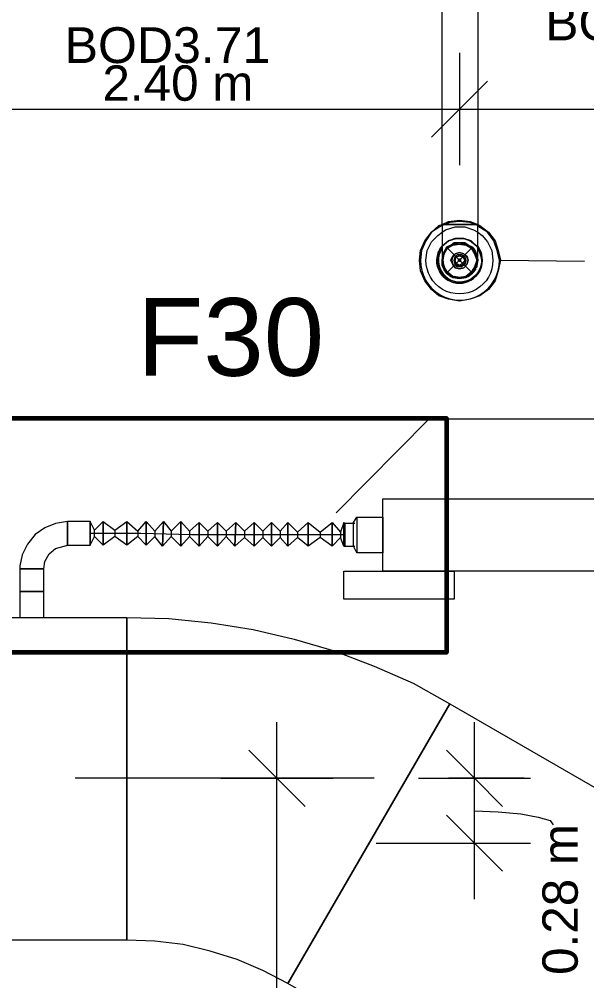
# Model space of a CAD drawing. Header units: metres. Extents: x -2 to 207, y -8 to 52.
# Drawn here: x 49.73 to 52.139, y 40.708 to 44.789 of the extents above; entities that cross this region are included whole.
import ezdxf

# ---------------------------------------------------------------- set-up
doc = ezdxf.new("R2010")
doc.units = ezdxf.units.M
doc.layers.add('HVAC - Ductos', color=5, linetype='Continuous', lineweight=0)
doc.layers.add('PDF_Text', color=7, linetype='Continuous', lineweight=0)
doc.layers.add('PDF_Geometry', color=7, linetype='Continuous', lineweight=0, true_color=0xaaaaaa)
doc.styles.add('PDF ArialUnicodeMS-Bold-Identity-H', font='arial.ttf')
doc.styles.add('PDF Helvetica', font='')
doc.styles.get('PDF Helvetica').set_extended_font_data('Helvetica')

msp = doc.modelspace()

# ---------------------------------------------------------------- linework, layer by layer
at = {"layer": 'HVAC - Ductos', "lineweight": 0}
for points in [[(51.6764, 44.9804), (51.6764, 43.9174), (51.6855, 43.9128), (51.7221, 43.8853), (51.7496, 43.8487), (51.7634, 43.8074), (51.7726, 43.7662), (51.7634, 43.7204), (51.7496, 43.6792), (51.7221, 43.6425), (51.6855, 43.615), (51.6443, 43.6013), (51.5984, 43.5921), (51.5526, 43.6013), (51.5114, 43.615), (51.4793, 43.6425), (51.4518, 43.6792), (51.4335, 43.7204), (51.4289, 43.7662), (51.4335, 43.8074), (51.4518, 43.8487), (51.4793, 43.8853), (51.5114, 43.9128), (51.5251, 43.9174), (51.5251, 44.9804)], [(51.5984, 44.6459), (51.5984, 44.4077), (51.5984, 44.1694)], [(51.7175, 44.5268), (51.5984, 44.4077), (51.4793, 44.2886)], [(7.582, 44.4077), (9.0436, 44.4077), (12.4157, 44.4077), (13.1718, 44.4077), (14.67, 44.4077), (18.0558, 44.4077), (21.6112, 44.4077), (22.3672, 44.4077), (24.0807, 44.4077), (25.9547, 44.4077), (28.3097, 44.4077), (31.2786, 44.4077), (32.8868, 44.4077), (36.7996, 44.4077), (40.607, 44.4077), (44.0845, 44.4077), (47.0625, 44.4077), (48.5791, 44.4077), (49.2022, 44.4077), (51.5984, 44.4077), (53.312, 44.4077), (55.6808, 44.4077), (58.6359, 44.4077)], [(51.5251, 43.9174), (51.5526, 43.9311), (51.5984, 43.9357), (51.6443, 43.9311), (51.6764, 43.9174)], [(51.6764, 43.9128), (51.6443, 43.9266), (51.5984, 43.9311), (51.5572, 43.9266), (51.5251, 43.9128)], [(51.6764, 43.7662), (51.6764, 43.7708), (51.6764, 43.7891), (51.6764, 43.8212), (51.6764, 43.8579), (51.6764, 43.8991), (51.6764, 43.9174), (51.6718, 43.9174), (51.6626, 43.9174), (51.6534, 43.9174), (51.6351, 43.9174), (51.6167, 43.9174), (51.5984, 43.9174), (51.5801, 43.9174), (51.5617, 43.9174), (51.5435, 43.9174), (51.5343, 43.9174), (51.5251, 43.9174), (51.5251, 43.8716), (51.5251, 43.8349), (51.5251, 43.8028), (51.5251, 43.78), (51.5251, 43.7662)], [(51.5251, 43.9174), (51.5343, 43.9174), (51.5435, 43.9174), (51.5617, 43.9174), (51.5801, 43.9174), (51.5984, 43.9174), (51.6167, 43.9174), (51.6351, 43.9174), (51.6534, 43.9174), (51.6626, 43.9174), (51.6718, 43.9174), (51.6764, 43.9174)], [(51.5251, 43.8853), (51.5389, 43.8945), (51.5801, 43.9082), (51.6213, 43.9082), (51.658, 43.8945), (51.6764, 43.8853)], [(51.5297, 43.7983), (51.5297, 43.7937), (51.5297, 43.7891), (51.5251, 43.7662), (51.5297, 43.7387), (51.5297, 43.7342), (51.5435, 43.7112), (51.5709, 43.6929), (51.5984, 43.6884), (51.6167, 43.6929), (51.6351, 43.6975), (51.6534, 43.7112), (51.6626, 43.725), (51.6718, 43.7433), (51.6764, 43.7662), (51.6672, 43.7937), (51.6764, 43.7662), (51.6764, 43.7708), (51.6718, 43.7846), (51.6718, 43.7662), (51.6718, 43.7479), (51.6626, 43.7296), (51.6488, 43.7112), (51.6351, 43.7021), (51.6167, 43.6929), (51.5984, 43.6929), (51.5801, 43.6929), (51.5617, 43.7021), (51.548, 43.7112), (51.5343, 43.7296), (51.5297, 43.7479), (51.5251, 43.7662), (51.5297, 43.7846), (51.5343, 43.8028), (51.548, 43.8166), (51.5617, 43.8304), (51.5801, 43.8349), (51.5984, 43.8395), (51.6167, 43.8349), (51.6351, 43.8304), (51.6167, 43.8395), (51.5984, 43.8395), (51.6259, 43.8349), (51.6534, 43.8166), (51.6672, 43.7937), (51.6534, 43.8212), (51.6672, 43.8028), (51.6718, 43.7846), (51.6626, 43.8028), (51.6488, 43.8166), (51.6351, 43.8304), (51.6534, 43.8212), (51.6259, 43.8349), (51.5984, 43.8395), (51.5709, 43.8349)], [(51.6305, 43.8349), (51.6259, 43.8349), (51.5984, 43.8395), (51.5801, 43.8395), (51.5617, 43.8304), (51.5435, 43.8212), (51.5343, 43.8028), (51.5251, 43.7846), (51.5251, 43.7708), (51.5251, 43.7662), (51.5251, 43.7433), (51.5343, 43.725), (51.5435, 43.7112), (51.5617, 43.6975), (51.5801, 43.6929), (51.5984, 43.6884), (51.6259, 43.6929), (51.6534, 43.7112), (51.6672, 43.7342)], [(51.6259, 43.6975), (51.5984, 43.6929), (51.5709, 43.6975), (51.548, 43.7158), (51.5343, 43.7387), (51.5297, 43.7662), (51.5343, 43.7937), (51.548, 43.8166), (51.5709, 43.8304), (51.5984, 43.8349), (51.6259, 43.8304), (51.6488, 43.8166), (51.6626, 43.7937), (51.6718, 43.7662), (51.6626, 43.7387), (51.6488, 43.7158), (51.6259, 43.6975), (51.5984, 43.6929), (51.5755, 43.6975)], [(51.5663, 43.8349), (51.5709, 43.8349), (51.5984, 43.8395), (51.5755, 43.8349)], [(51.5251, 43.7662), (51.5297, 43.7937), (51.5251, 43.7662)], [(51.5343, 43.7983), (51.548, 43.8166), (51.5663, 43.8304)], [(51.6305, 43.8304), (51.6488, 43.8166), (51.6626, 43.7983)], [(51.6672, 43.7983), (51.6672, 43.7937), (51.6718, 43.7891)], [(51.5709, 43.6929), (51.5663, 43.6975), (51.5617, 43.6975), (51.5435, 43.7112), (51.5343, 43.725), (51.5297, 43.7342), (51.5297, 43.7387), (51.5251, 43.7433), (51.5251, 43.7662), (51.5251, 43.7708)], [(51.5297, 43.7387), (51.5251, 43.7662), (51.5297, 43.7342), (51.5435, 43.7112)], [(51.6764, 43.7708), (51.6764, 43.7662), (51.6718, 43.7433), (51.6718, 43.7387), (51.6672, 43.7342), (51.6672, 43.725), (51.6534, 43.7112), (51.6351, 43.6975), (51.6305, 43.6975), (51.6259, 43.6929), (51.6167, 43.6929), (51.5984, 43.6884), (51.5801, 43.6929), (51.5709, 43.6929), (51.5663, 43.6975)], [(51.6672, 43.7891), (51.6718, 43.7662), (51.6672, 43.7387)], [(51.7726, 43.7662), (52.1299, 43.7616)], [(51.5297, 43.7342), (51.5297, 43.7387)], [(51.5709, 43.6929), (51.5663, 43.6975), (51.548, 43.7112), (51.5343, 43.7342)], [(51.6718, 43.7387), (51.6672, 43.7342)], [(51.5663, 43.6975), (51.548, 43.7112)], [(51.5755, 43.6929), (51.5984, 43.6884), (51.6259, 43.6929), (51.6305, 43.6975)], [(51.6305, 43.6975), (51.6259, 43.6929)], [(51.0761, 42.6941), (51.4701, 43.0927), (52.3178, 43.0927)], [(50.0498, 42.6208), (50.0865, 42.6574), (50.0865, 42.5566), (50.0498, 42.5933), (50.0498, 42.6208), (50.0315, 42.6574), (49.9353, 42.6574), (49.9353, 42.6483), (49.9353, 42.6437), (49.9353, 42.63), (49.9353, 42.6208), (49.9353, 42.607), (49.9353, 42.5933), (49.9353, 42.5796), (49.9353, 42.5704), (49.9353, 42.5612), (49.9353, 42.5566), (50.0315, 42.5566), (50.0315, 42.6574), (50.0315, 42.5566), (50.0498, 42.5933)], [(50.1368, 42.6208), (50.1872, 42.6574), (50.1872, 42.5566), (50.1368, 42.5933), (50.0865, 42.5566), (50.0865, 42.6574), (50.1368, 42.6208), (50.1368, 42.5933)], [(50.2331, 42.6162), (50.2697, 42.6574), (50.2697, 42.5566), (50.2331, 42.5933), (50.1872, 42.5566), (50.1872, 42.6574), (50.2331, 42.6162), (50.2331, 42.5933)], [(50.3064, 42.6162), (50.343, 42.6574), (50.3385, 42.5521), (50.3064, 42.5933), (50.2697, 42.5566), (50.2697, 42.6574), (50.3064, 42.6162), (50.3064, 42.5933)], [(50.3751, 42.6162), (50.4163, 42.6574), (50.4163, 42.5521), (50.3751, 42.5933), (50.3385, 42.5521), (50.343, 42.6574), (50.3751, 42.6162), (50.3751, 42.5933)], [(50.453, 42.6162), (50.4942, 42.6528), (50.4942, 42.5521), (50.453, 42.5933), (50.4163, 42.5521), (50.4163, 42.6574), (50.453, 42.6162), (50.453, 42.5933)], [(50.5309, 42.6162), (50.5722, 42.6528), (50.5722, 42.5521), (50.5309, 42.5933), (50.4942, 42.5521), (50.4942, 42.6528), (50.5309, 42.6162), (50.5309, 42.5933)], [(50.6088, 42.6162), (50.65, 42.6528), (50.6454, 42.5521), (50.6088, 42.5933), (50.5722, 42.5521), (50.5722, 42.6528), (50.6088, 42.6162), (50.6088, 42.5933)], [(50.6866, 42.6162), (50.7279, 42.6528), (50.7279, 42.5521), (50.6866, 42.5887), (50.6454, 42.5521), (50.65, 42.6528), (50.6866, 42.6162), (50.6866, 42.5887)], [(50.7646, 42.6162), (50.8012, 42.6528), (50.8012, 42.5521), (50.7646, 42.5887), (50.7279, 42.5521), (50.7279, 42.6528), (50.7646, 42.6162), (50.7646, 42.5887)], [(50.8379, 42.6162), (50.8699, 42.6528), (50.8699, 42.5521), (50.8379, 42.5887), (50.8012, 42.5521), (50.8012, 42.6528), (50.8379, 42.6162), (50.8379, 42.5887)], [(50.9112, 42.6116), (50.957, 42.6528), (50.957, 42.5521), (50.9112, 42.5887), (50.8699, 42.5521), (50.8699, 42.6528), (50.9112, 42.6116), (50.9112, 42.5887)], [(51.0074, 42.6116), (51.0578, 42.6528), (51.0578, 42.5521), (51.0074, 42.5887), (50.957, 42.5521), (50.957, 42.6528), (51.0074, 42.6116), (51.0074, 42.5887)], [(51.154, 42.6483), (51.1128, 42.6483), (51.1082, 42.6528), (51.1082, 42.5521), (51.0944, 42.5887), (51.0578, 42.5521), (51.0578, 42.6528), (51.0944, 42.6116), (51.0944, 42.5887)], [(51.1082, 42.5521), (51.1082, 42.5566), (51.1082, 42.5704), (51.1082, 42.5887), (51.1082, 42.6116), (51.1082, 42.6346), (51.1082, 42.6483), (51.1082, 42.6528), (51.0944, 42.6116)], [(51.1082, 42.6528), (51.1082, 42.6483), (51.1082, 42.6346), (51.1082, 42.6116), (51.1082, 42.5887), (51.1082, 42.5704), (51.1082, 42.5566), (51.1082, 42.5521), (51.1128, 42.5521), (51.1128, 42.5566), (51.1128, 42.5704), (51.1128, 42.5887), (51.1128, 42.6116), (51.1128, 42.63), (51.1128, 42.6437), (51.1128, 42.6483), (51.1128, 42.6437), (51.1128, 42.63), (51.1128, 42.6116), (51.1128, 42.5887), (51.1128, 42.5704), (51.1128, 42.5566), (51.1128, 42.5521), (51.154, 42.5521)], [(51.1494, 42.6528), (51.1632, 42.6758), (51.2731, 42.6758), (51.2731, 42.6666), (51.2731, 42.6528), (51.2731, 42.6391), (51.2731, 42.6208), (51.2731, 42.6024), (51.2731, 42.5796), (51.2731, 42.5612), (51.2731, 42.5475), (51.2731, 42.5337), (51.2731, 42.5291), (51.2731, 42.5246), (51.1632, 42.5246), (51.1494, 42.5521), (51.1494, 42.5612), (51.1494, 42.5796), (51.1494, 42.6024), (51.1494, 42.6208), (51.1494, 42.6391), (51.1494, 42.6483), (51.1494, 42.6528), (51.1494, 42.6483)], [(51.1632, 42.6758), (51.1632, 42.6666), (51.1632, 42.6528), (51.1632, 42.6391), (51.1632, 42.6208), (51.1632, 42.6024), (51.1632, 42.5796), (51.1632, 42.5612), (51.1632, 42.5475), (51.1632, 42.5337), (51.1632, 42.5291), (51.1632, 42.5246)], [(50.0315, 42.607), (50.2468, 42.607), (50.4621, 42.6024), (50.6775, 42.6024), (50.8928, 42.6024), (51.1082, 42.6024)], [(50.8241, 37.9475), (50.8241, 41.8053)], [(51.6626, 41.0538), (51.6626, 41.8053)], [(50.705, 41.6861), (50.8241, 41.567), (50.9433, 41.4479)], [(51.5435, 41.6861), (51.6626, 41.567), (51.7817, 41.4479)], [(50.5859, 41.567), (50.8241, 41.567), (51.0624, 41.567)], [(51.4243, 41.567), (51.6626, 41.567), (51.9008, 41.567)], [(51.6626, 41.4295), (51.7634, 41.425), (51.8596, 41.4158), (51.9329, 41.4021), (51.9833, 41.3884), (51.997, 41.37)], [(51.5435, 41.4112), (51.6626, 41.2921), (51.7817, 41.173)], [(51.2456, 41.2921), (51.6626, 41.2921), (51.9008, 41.2921)]]:
    msp.add_lwpolyline(points, dxfattribs=at)
for points in [[(51.5251, 43.9128), (51.5159, 43.9082), (51.4793, 43.8853), (51.4564, 43.8487), (51.4381, 43.8074), (51.4335, 43.7662, 1.013813), (51.768, 43.7662), (51.7588, 43.8074), (51.745, 43.8487), (51.7175, 43.8853), (51.6809, 43.9082), (51.6764, 43.9128)], [(51.6764, 43.8853), (51.6946, 43.8716), (51.7175, 43.8441), (51.7359, 43.8074), (51.7404, 43.7662, -1.008107), (51.4564, 43.7662), (51.461, 43.8074), (51.4793, 43.8441), (51.5068, 43.8716), (51.5251, 43.8853)]]:
    msp.add_lwpolyline(points, format="xyb", dxfattribs=at)
for points in [[(51.5526, 43.8487), (51.5847, 43.8579), (51.6167, 43.8579), (51.6443, 43.8487), (51.6718, 43.8258), (51.6488, 43.8487), (51.6167, 43.8579), (51.5801, 43.8579), (51.5526, 43.8487), (51.5251, 43.8258)], [(51.5251, 43.8258), (51.5251, 43.8166), (51.5251, 43.8258), (51.5526, 43.8487)], [(51.5435, 43.8166), (51.5297, 43.7937), (51.5435, 43.8212), (51.5709, 43.8349)], [(51.6718, 43.8258), (51.6443, 43.8487), (51.6167, 43.8579), (51.5847, 43.8579), (51.5526, 43.8487), (51.5801, 43.8579), (51.6167, 43.8579), (51.6488, 43.8487), (51.6718, 43.8258), (51.6764, 43.8258), (51.6718, 43.8258), (51.6764, 43.8166)], [(51.6167, 43.7342), (51.6305, 43.7479), (51.6351, 43.7662), (51.6305, 43.7479), (51.6167, 43.7342), (51.5984, 43.7296), (51.5801, 43.7342), (51.5709, 43.7479), (51.5617, 43.7662), (51.5709, 43.7846), (51.5801, 43.7937), (51.5984, 43.7983), (51.6167, 43.7937), (51.6305, 43.7846), (51.6351, 43.7662), (51.6305, 43.78), (51.6167, 43.7937), (51.5984, 43.7983), (51.5801, 43.7937), (51.5709, 43.78), (51.5663, 43.7662), (51.5709, 43.7479), (51.5801, 43.7342), (51.5984, 43.7296)], [(51.6946, 43.7662), (51.6901, 43.7983), (51.6764, 43.8258), (51.6901, 43.7983)], [(51.5801, 43.78), (51.5755, 43.7662), (51.5801, 43.78), (51.5893, 43.7891), (51.6076, 43.7891), (51.6213, 43.78), (51.6259, 43.7662), (51.6213, 43.78), (51.6076, 43.7891), (51.5893, 43.7891)], [(51.6213, 43.7524), (51.6259, 43.7662), (51.6213, 43.7479), (51.6076, 43.7387), (51.5893, 43.7387), (51.5801, 43.7479), (51.5755, 43.7662), (51.5801, 43.7524), (51.5893, 43.7433), (51.6076, 43.7433)], [(51.5847, 43.78), (51.5984, 43.7846), (51.6122, 43.78), (51.6213, 43.7662), (51.6122, 43.7524), (51.5984, 43.7433), (51.5847, 43.7524), (51.5801, 43.7662)], [(51.5984, 43.7708), (51.5939, 43.7662), (51.5939, 43.7708), (51.603, 43.7708), (51.603, 43.7662), (51.603, 43.7708)], [(51.603, 43.7616), (51.603, 43.7662), (51.603, 43.7616), (51.5939, 43.7616), (51.5939, 43.7662), (51.5984, 43.7616)], [(51.6718, 43.7387), (51.6764, 43.7662), (51.6672, 43.7342), (51.6534, 43.7112), (51.6305, 43.6975), (51.6488, 43.7112), (51.6672, 43.7342)], [(51.2731, 42.7537), (52.1849, 42.7537), (52.1849, 42.4467), (51.2731, 42.4467)], [(49.7337, 42.4559), (49.7383, 42.4559), (49.7475, 42.4559), (49.7566, 42.4559), (49.7703, 42.4559), (49.7841, 42.4559), (49.7978, 42.4559), (49.807, 42.4559), (49.8207, 42.4559), (49.8253, 42.4559), (49.8345, 42.4559), (49.8391, 42.488), (49.8574, 42.52), (49.8849, 42.5429), (49.9215, 42.5521), (49.9353, 42.5566), (49.9353, 42.5612), (49.9353, 42.5704), (49.9353, 42.5796), (49.9353, 42.5933), (49.9353, 42.607), (49.9353, 42.6208), (49.9353, 42.63), (49.9353, 42.6437), (49.9353, 42.6483), (49.9353, 42.6574), (49.8849, 42.6483), (49.8391, 42.63), (49.7978, 42.6024), (49.7657, 42.5612), (49.7429, 42.5154), (49.7337, 42.4696)], [(50.0315, 42.5566), (50.0315, 42.5612), (50.0315, 42.5704), (50.0315, 42.5796), (50.0315, 42.5933), (50.0315, 42.607), (50.0315, 42.6208), (50.0315, 42.63), (50.0315, 42.6437), (50.0315, 42.6483), (50.0315, 42.6574), (50.0315, 42.6483), (50.0315, 42.6437), (50.0315, 42.63), (50.0315, 42.6208), (50.0315, 42.607), (50.0315, 42.5933), (50.0315, 42.5796), (50.0315, 42.5704), (50.0315, 42.5612)], [(51.1128, 42.6483), (51.1128, 42.6437), (51.1128, 42.6346), (51.1128, 42.6254), (51.1128, 42.6116), (51.1128, 42.6024), (51.1128, 42.5887), (51.1128, 42.575), (51.1128, 42.5658), (51.1128, 42.5566), (51.1128, 42.5521), (51.1128, 42.5566), (51.1128, 42.5658), (51.1128, 42.575), (51.1128, 42.5887), (51.1128, 42.6024), (51.1128, 42.6116), (51.1128, 42.6254), (51.1128, 42.6346), (51.1128, 42.6437)], [(49.7337, 42.3597), (49.7383, 42.3597), (49.7475, 42.3597), (49.7566, 42.3597), (49.7703, 42.3597), (49.7841, 42.3597), (49.7978, 42.3597), (49.807, 42.3597), (49.8207, 42.3597), (49.8253, 42.3597), (49.8345, 42.3597), (49.8345, 42.4559), (49.8253, 42.4559), (49.8207, 42.4559), (49.807, 42.4559), (49.7978, 42.4559), (49.7841, 42.4559), (49.7703, 42.4559), (49.7566, 42.4559), (49.7475, 42.4559), (49.7383, 42.4559), (49.7337, 42.4559)], [(51.1082, 42.3275), (51.1082, 42.4467), (51.5755, 42.4467), (51.5755, 42.3275)], [(49.7337, 42.2497), (49.7383, 42.2497), (49.7475, 42.2497), (49.7566, 42.2497), (49.7703, 42.2497), (49.7841, 42.2497), (49.7978, 42.2497), (49.807, 42.2497), (49.8207, 42.2497), (49.8253, 42.2497), (49.8345, 42.2497), (49.8345, 42.3597), (49.8253, 42.3597), (49.8207, 42.3597), (49.807, 42.3597), (49.7978, 42.3597), (49.7841, 42.3597), (49.7703, 42.3597), (49.7566, 42.3597), (49.7475, 42.3597), (49.7383, 42.3597), (49.7337, 42.3597)], [(50.1872, 40.8797), (47.8598, 40.8797), (47.8598, 42.2497), (50.1872, 42.2497)], [(51.5572, 41.8831), (50.8699, 40.6965), (50.7646, 40.7515), (50.6546, 40.7973), (50.5401, 40.834), (50.4255, 40.8614), (50.3064, 40.8752), (50.1872, 40.8797), (50.1872, 42.2497), (50.3659, 42.2451), (50.5446, 42.2268), (50.7233, 42.1993), (50.8974, 42.158), (51.0669, 42.1076), (51.2364, 42.0435), (51.4015, 41.9702)], [(51.5572, 41.8831), (54.1779, 40.3712), (53.4906, 39.1846), (50.8699, 40.6965)]]:
    msp.add_lwpolyline(points, close=True, dxfattribs=at)
msp.add_lwpolyline([(51.5251, 43.8258), (51.5068, 43.7983), (51.5022, 43.7662, 1.018238), (51.6946, 43.7662), (51.6855, 43.7983), (51.6764, 43.8166, -1.35232), (51.5068, 43.7662), (51.5114, 43.7983), (51.5251, 43.8166, 1.352461), (51.6946, 43.7662, -1.443726)], format="xyb", close=True, dxfattribs=at)
at = {"layer": 'PDF_Geometry', "color": 8, "lineweight": 0, "true_color": 0x808080}
msp.add_lwpolyline([(51.6626, 43.812), (51.6213, 43.8395), (51.5755, 43.8395), (51.5389, 43.812), (51.5251, 43.7662), (51.5389, 43.7204), (51.5755, 43.6929), (51.6213, 43.6929), (51.6626, 43.7204), (51.6764, 43.7662)], close=True, dxfattribs=at)
for points in [[(51.5435, 43.8212), (51.6534, 43.7112)], [(51.6534, 43.8212), (51.5435, 43.7112)]]:
    msp.add_lwpolyline(points, dxfattribs=at)
at = {"layer": 'PDF_Geometry', "color": 232, "lineweight": 60, "true_color": 0xe91e64}
msp.add_lwpolyline([(49.635, 43.0957), (51.5435, 43.0957), (51.5435, 42.1006), (49.635, 42.1006)], close=True, dxfattribs=at)
at = {"layer": 'PDF_Geometry', "lineweight": 0}
for points in [[(51.2364, 41.567), (49.9673, 41.567)], [(51.8733, 41.567), (51.5526, 41.567)]]:
    msp.add_lwpolyline(points, dxfattribs=at)

# ---------------------------------------------------------------- texts
at = {"layer": 'PDF_Text', "lineweight": 0, "attachment_point": 4, "style": 'PDF Helvetica'}
for s, insert, char_height in [('BOD3.79', (51.9622, 44.7742), 0.1519), ('BOD3.71', (49.9233, 44.6779), 0.1519), ('2.40 m', (50.0836, 44.5169), 0.15002)]:
    msp.add_mtext(s, dxfattribs=dict(at, insert=insert, char_height=char_height))
at = {"layer": 'PDF_Text', "color": 232, "lineweight": 60, "true_color": 0xe91e64, "insert": (50.2303, 43.4381), "char_height": 0.32989, "attachment_point": 4, "style": 'PDF ArialUnicodeMS-Bold-Identity-H'}
msp.add_mtext('F30', dxfattribs=at)
at = {"layer": 'PDF_Text', "lineweight": 0, "insert": (52.0266, 40.7326), "char_height": 0.15002, "attachment_point": 4, "rotation": 90, "style": 'PDF Helvetica'}
msp.add_mtext('0.28 m', dxfattribs=at)

doc.saveas('drawing.dxf')
